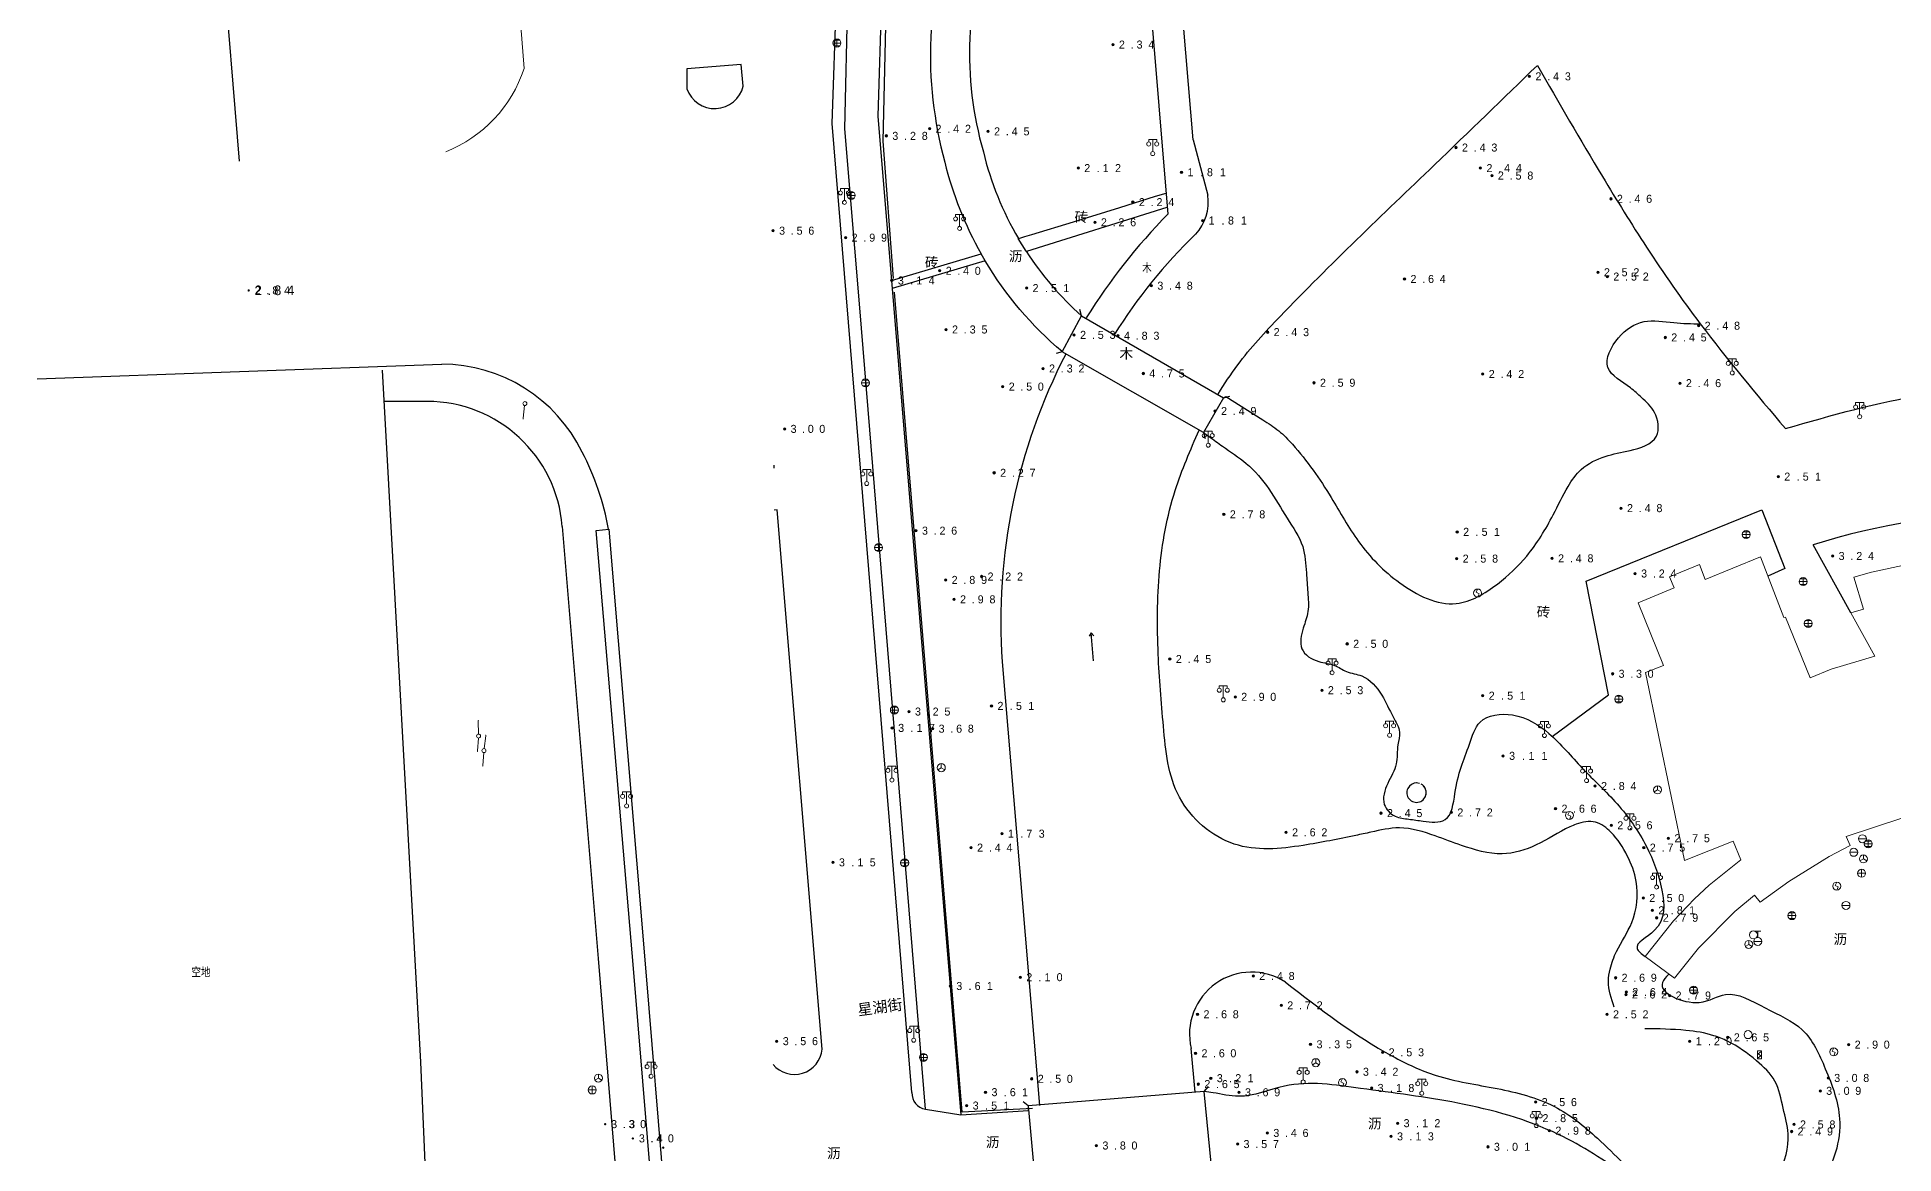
# Model space of a CAD drawing. Header units: metres. Extents: x 342272 to 345188, y 671156 to 672490.
# Drawn here: x 343162.6 to 343394.6, y 671274.3 to 671413.8 of the extents above; entities that cross this region are included whole.
import ezdxf
from ezdxf.enums import TextEntityAlignment as Align

# ---------------------------------------------------------------- set-up
doc = ezdxf.new("R2010")
doc.units = ezdxf.units.M
doc.header["$LTSCALE"] = 0.5
doc.header["$MEASUREMENT"] = 0
for name, color, linetype in [('00-地形', 251, 'Continuous'), ('00-文字', 251, 'Continuous'), ('00-示范段现状地形', 251, 'Continuous')]:
    doc.layers.add(name, color=color, linetype=linetype)
doc.layers.add('00-现状标高', color=2, linetype='Continuous', lineweight=0, plot=False)
doc.layers.add('地块线', color=7, linetype='Continuous', lineweight=0, plot=False)
for name, color, linetype, lineweight in [('公共设施纪念物', 8, 'Continuous', 0), ('普通房屋', 8, 'Continuous', 0), ('通讯及其他管线设施', 252, 'Continuous', 0)]:
    doc.layers.add(name, color=color, linetype=linetype, lineweight=lineweight)
doc.styles.add('MtXpl_', font='simhei.ttf')
doc.styles.add('正等线体2.0', font='MCS_Chinese1.shx', dxfattribs={"height": 2, "bigfont": 'MCS_Chinese1big.shx'})
doc.styles.add('正等线体2.4', font='MCS_Chinese1.shx', dxfattribs={"height": 2.4, "bigfont": 'MCS_Chinese1big.shx'})
doc.styles.add('细等线体2.5', font='MCS_Chinese1.shx', dxfattribs={"height": 2.5, "bigfont": 'MCS_Chinese1big.shx'})
doc.styles.add('细等线体3.0', font='MCS_Chinese1.shx', dxfattribs={"height": 3, "bigfont": 'MCS_Chinese1big.shx'})

# ---------------------------------------------------------------- blocks, each defined once
blk = doc.blocks.new('174201')
at = {"layer": '通讯及其他管线设施', "linetype": 'Continuous', "lineweight": 0}
for p, q in [((-1, 0), (1, 0)), ((-0.7, 0.7), (0.7, 0.7)), ((0, -1), (0, 1)), ((-0.7, -0.7), (0.7, -0.7))]:
    blk.add_line(p, q, dxfattribs=at)
blk.add_circle((0, 0), 1, dxfattribs=at)
blk = doc.blocks.new('174100')
at = {"layer": '通讯及其他管线设施', "lineweight": 0}
blk.add_line((-1, 0), (1, 0), dxfattribs=at)
blk.add_circle((0, 0), 1, dxfattribs=at)
blk = doc.blocks.new('155210_1')
at = {"layer": '公共设施纪念物', "lineweight": 0}
for p, q in [((-1, 2.9), (-1, 3.5)), ((-1, 3.5), (1, 3.5)), ((0, 0.5), (0, 3.5)), ((1, 3.5), (1, 2.9))]:
    blk.add_line(p, q, dxfattribs=at)
for centre in [(-1, 2.4), (0, 0), (1, 2.4)]:
    blk.add_circle(centre, 0.5, dxfattribs=at)
blk = doc.blocks.new('174700')
at = {"layer": '通讯及其他管线设施', "linetype": 'Continuous', "lineweight": 0}
for p, q in [((0, 1), (-0.38, 0.18)), ((-0.38, 0.18), (0.38, -0.18)), ((0, -1), (0.38, -0.18))]:
    blk.add_line(p, q, dxfattribs=at)
blk.add_circle((0, 0), 1, dxfattribs=at)
blk = doc.blocks.new('174601')
at = {"layer": '通讯及其他管线设施', "lineweight": 0}
for q in [(-0.87, -0.5), (0, 1), (0.87, -0.5)]:
    blk.add_line((0, 0), q, dxfattribs=at)
blk.add_circle((0, 0), 1, dxfattribs=at)
blk = doc.blocks.new('175200')
at = {"layer": '通讯及其他管线设施', "lineweight": 0}
for p, q in [((-1, 0), (1, 0)), ((-0.8, 2.6), (0.8, 2.6)), ((0, 1), (0, 2.6))]:
    blk.add_line(p, q, dxfattribs=at)
blk.add_circle((0, 0), 1, dxfattribs=at)
blk = doc.blocks.new('174200')
at = {"layer": '通讯及其他管线设施', "lineweight": 0}
for p, q in [((-1, 0), (1, 0)), ((0, 1), (0, -1))]:
    blk.add_line(p, q, dxfattribs=at)
blk.add_circle((0, 0), 1, dxfattribs=at)
blk = doc.blocks.new('174900')
at = {"layer": '通讯及其他管线设施', "lineweight": 0}
blk.add_circle((0, 0), 1, dxfattribs=at)
blk = doc.blocks.new('213400_1')
at = {"layer": '00-现状标高', "linetype": 'Continuous', "lineweight": 0}
h = blk.add_hatch(color=256, dxfattribs=at)
edge = h.paths.add_edge_path()
edge.add_arc((0, 0), 0.3, 0, 360)
blk.add_circle((0, 0), 0.3, dxfattribs=at)
blk = doc.blocks.new('143902_4')
at = {"layer": '通讯及其他管线设施', "linetype": 'Continuous', "lineweight": 0}
blk.add_circle((0, 0), 0.5, dxfattribs=at)
blk = doc.blocks.new('172001_1')
at = {"layer": '通讯及其他管线设施', "linetype": 'Continuous', "lineweight": 0}
h = blk.add_hatch(color=256, dxfattribs=at)
edge = h.paths.add_edge_path()
edge.add_arc((3.85, 0), 0.15, 0, 360)
blk.add_line((3.7, 0), (0.5, 0), dxfattribs=at)
blk = doc.blocks.new('174200_1')
at = {"layer": '通讯及其他管线设施', "linetype": 'Continuous', "lineweight": 0}
for p, q in [((-1, 0), (1, 0)), ((0, 1), (0, -1))]:
    blk.add_line(p, q, dxfattribs=at)
blk.add_circle((0, 0), 1, dxfattribs=at)
blk = doc.blocks.new('174601_1')
at = {"layer": '通讯及其他管线设施', "linetype": 'Continuous', "lineweight": 0}
for q in [(-0.87, -0.5), (0, 1), (0.87, -0.5)]:
    blk.add_line((0, 0), q, dxfattribs=at)
blk.add_circle((0, 0), 1, dxfattribs=at)
blk = doc.blocks.new('155210')
at = {"layer": '公共设施纪念物', "linetype": 'Continuous', "lineweight": 0}
for p, q in [((-1, 2.9), (-1, 3.5)), ((-1, 3.5), (1, 3.5)), ((0, 0.5), (0, 3.5)), ((1, 3.5), (1, 2.9))]:
    blk.add_line(p, q, dxfattribs=at)
for centre in [(-1, 2.4), (0, 0), (1, 2.4)]:
    blk.add_circle(centre, 0.5, dxfattribs=at)
blk = doc.blocks.new('213400_3')
at = {"layer": '00-现状标高', "linetype": 'Continuous', "lineweight": 0}
h = blk.add_hatch(color=256, dxfattribs=at)
edge = h.paths.add_edge_path()
edge.add_arc((0, 0), 0.3, 0, 360)

msp = doc.modelspace()

# ---------------------------------------------------------------- linework, layer by layer
at = {"layer": '00-地形', "lineweight": -3}
for p, q in [((343268.4, 671428.59), (343267.69, 671403.9)), ((343261.96, 671402.99), (343262.74, 671425.74)), ((343263.54, 671402.33), (343264.12, 671425.88)), ((343268.35, 671400.8), (343268.93, 671426.67)), ((343250.6, 671410.37), (343243.82, 671409.83)), ((343243.82, 671409.83), (343243.82, 671407.34)), ((343250.86, 671407.67), (343250.6, 671410.37)), ((343271.94, 671281.98), (343261.96, 671402.99)), ((343265.42, 671379.97), (343263.54, 671402.33)), ((343267.69, 671403.9), (343278.03, 671279.2)), ((343269.62, 671383.66), (343268.35, 671400.8)), ((343278.23, 671279.56), (343269.78, 671381.93)), ((343273.62, 671279.92), (343265.42, 671379.97)), ((343290.71, 671374.5), (343293.12, 671378.99)), ((343293.12, 671378.99), (343292.91, 671379.76)), ((343293.12, 671378.99), (343310.86, 671368.76)), ((343290.71, 671374.5), (343289.94, 671374.29)), ((343308.36, 671364.42), (343290.71, 671374.5)), ((343162.64, 671371.1), (343213.21, 671372.94)), ((343210.56, 671285.8), (343205.77, 671372.21)), ((343211.37, 671368.29), (343205.97, 671368.3)), ((343310.86, 671368.76), (343308.36, 671364.42)), ((343310.86, 671368.76), (343311.64, 671368.97)), ((343310.86, 671368.76), (343311.17, 671368.89)), ((343311.17, 671368.89), (343315.79, 671365.99)), ((343308.36, 671364.42), (343308.57, 671363.65)), ((343254.74, 671359.95), (343254.73, 671360.35)), ((343254.73, 671359.95), (343254.74, 671359.95)), ((343255.11, 671354.74), (343254.72, 671354.72)), ((343260.71, 671287.41), (343255.11, 671354.74)), ((343356.19, 671345.86), (343378.11, 671354.76)), ((343378.11, 671354.76), (343380.99, 671347.42)), ((343228.25, 671352.67), (343232.74, 671298.71)), ((343232.49, 671352.18), (343234.05, 671352.33)), ((343237.13, 671297.49), (343232.49, 671352.18)), ((343234.05, 671352.33), (343238.69, 671297.05)), ((343389.25, 671341.89), (343384.55, 671350.39)), ((343380.99, 671347.42), (343378.86, 671346.49)), ((343358.97, 671331.66), (343356.19, 671345.86)), ((343294.35, 671339.41), (343294.09, 671338.98)), ((343294.63, 671335.92), (343294.35, 671339.41)), ((343294.35, 671339.41), (343294.67, 671339.02)), ((343283.22, 671335.76), (343287.89, 671280.39)), ((343351.94, 671326.46), (343358.97, 671331.66)), ((343232.74, 671298.71), (343236.3, 671255.74)), ((343240.82, 671253.47), (343237.13, 671297.49)), ((343238.69, 671297.05), (343243.4, 671240.01)), ((343212.72, 671235.55), (343210.56, 671285.8)), ((343307.31, 671282.04), (343306.83, 671287.5)), ((343308.47, 671282.12), (343286.44, 671280.32)), ((343308.47, 671282.12), (343308.98, 671282.73)), ((343309.52, 671271.05), (343308.47, 671282.12)), ((343273.62, 671279.92), (343278.03, 671279.2)), ((343278.03, 671279.2), (343286.52, 671279.73)), ((343287.01, 671279.99), (343278.23, 671279.56)), ((343286.44, 671280.32), (343285.83, 671280.84)), ((343286.44, 671280.32), (343287.49, 671269.25)), ((343286.52, 671279.73), (343286.5, 671280.34))]:
    msp.add_line(p, q, dxfattribs=at)
at = {"layer": '00-地形', "linetype": 'Continuous', "lineweight": 13, "flags": 128}
msp.add_lwpolyline([(343213.69, 671399.46, 0.222826), (343223.47, 671409.86), (343215.78, 671507.52), (343215.92, 671509.56)], format="xyb", dxfattribs=at)
at = {"layer": '00-地形', "lineweight": -3, "flags": 128}
msp.add_lwpolyline([(343187.94, 671398.31), (343183.69, 671449.95), (343181.06, 671481.32), (343179.08, 671505.31)], dxfattribs=at)
at = {"layer": '00-地形', "lineweight": -3}
for centre, radius, start, end in [((343247.29, 671408.54), 3.68, 199.167, 346.2216), ((343355.45, 671340.86), 72.42, 152.5821, 184.0402), ((343213.17, 671353.39), 19.55, 26.0307, 89.8979), ((343211.37, 671351.36), 16.93, 4.4374, 90.0132), ((343199.45, 671345.84), 35.2, 10.6371, 27.28), ((343411.69, 671263.56), 90.97, 91.2446, 107.3524), ((343334.98, 671319.44), 1.21, 87.999, 219.9576), ((343334.98, 671319.44), 1.21, 219.9576, 61.4003), ((343334.98, 671319.44), 1.21, 71.9336, 91.0122), ((343334.98, 671319.44), 1.21, 335.4849, 38.9843), ((343314.38, 671289.27), 7.76, 57.0063, 193.2377), ((343257.26, 671287.71), 3.46, 219.419, 355.0142), ((343273.87, 671281.84), 1.93, 175.7681, 262.6795)]:
    msp.add_arc(centre, radius, start, end, dxfattribs=at)
for points in [[(343310.18, 671369.22), (343312.64, 671372.85), (343317.93, 671378.9), (343337.24, 671397.85), (343350.08, 671410.25)], [(343350.08, 671410.25), (343358.21, 671396.38), (343363.73, 671387.55), (343370.44, 671377.97), (343381.07, 671364.91)], [(343315.79, 671365.99), (343317.77, 671364.62), (343319.48, 671362.94), (343324.32, 671356.28), (343327.74, 671350.8), (343332.9, 671345.63), (343339.95, 671343.06), (343345.08, 671345.49), (343348.75, 671348.98), (343352.06, 671354.13), (343353.92, 671357.67), (343355.57, 671359.8), (343358.56, 671361.43), (343361.66, 671362.17), (343364.95, 671363.95), (343364.72, 671366.93), (343363.08, 671368.79), (343361.71, 671369.99), (343358.9, 671372.53), (343360.22, 671376.24), (343363.41, 671378.26), (343367.13, 671378.14), (343370.44, 671377.97)], [(343381.07, 671364.91), (343398.49, 671369.15), (343418.63, 671370.47)], [(343359.67, 671292.66), (343358.96, 671295.88), (343359.17, 671297.41), (343359.98, 671299.62), (343361.87, 671303.21), (343362.43, 671308.36), (343361.32, 671311.54), (343359.28, 671314.49), (343357.34, 671315.75), (343354.94, 671315.51), (343354.14, 671315.18), (343349.95, 671312.92), (343345.69, 671311.8), (343340.59, 671312.86), (343337.33, 671314.03), (343332.85, 671315.04), (343329.29, 671314.5), (343327.38, 671314.1), (343320.84, 671312.86), (343312.21, 671313.02), (343305.37, 671318.86), (343303.36, 671327.73), (343302.71, 671336.73), (343302.88, 671347.15), (343304.83, 671357.18), (343307.82, 671364.71)], [(343308.36, 671364.42), (343309.06, 671363.91), (343310.74, 671362.7), (343313.7, 671360.55), (343316.54, 671357.36), (343318.81, 671353.72), (343320.76, 671350.16), (343321.22, 671346.87), (343321.4, 671344.46), (343321.41, 671342.05), (343320.84, 671339.98), (343320.66, 671337.41), (343322.76, 671335.81), (343324.75, 671335.33), (343326.23, 671334.57), (343328.13, 671334.02), (343330.64, 671331.61), (343332.07, 671328.89), (343332.85, 671326.98), (343332.65, 671325.42), (343332.44, 671323.02), (343331.39, 671320.59), (343330.96, 671317.97), (343332.31, 671316.51), (343334.03, 671316.13), (343335.81, 671315.88), (343338.56, 671316.07), (343339.79, 671319.34), (343340.55, 671322.64), (343341.59, 671325.48), (343342.93, 671328.26), (343346.99, 671329.14), (343351.53, 671326.82), (343355.69, 671322.5), (343360.04, 671318.04), (343363.71, 671312.72), (343365.64, 671307.27), (343364.69, 671302.21), (343362.54, 671299.97), (343363.53, 671299)], [(343366.46, 671296.75), (343365.71, 671295.75), (343370.29, 671293.25), (343373.57, 671294.25), (343378.54, 671292.55), (343383.18, 671289.81), (343386.06, 671284.97), (343387.84, 671278.71), (343385.4, 671270.69), (343378.34, 671266.11), (343372.41, 671266.47), (343369.44, 671266.76), (343367.64, 671267.06), (343365.6, 671268.4), (343361.25, 671271.59), (343352.7, 671276.76), (343340.14, 671280.67), (343327.99, 671282.51), (343318.48, 671282.79), (343312.75, 671281.52), (343309.56, 671281.97), (343308.47, 671282.12)], [(343318.61, 671295.79), (343331.97, 671286.53), (343337.42, 671284.13), (343345.04, 671282.49), (343352.21, 671280.24), (343357.58, 671276.28), (343360.89, 671273.11), (343367.02, 671268.57), (343370.58, 671267.53), (343375.72, 671268.22), (343380.12, 671271.82), (343381.4, 671276.83), (343380.8, 671280.02), (343379.75, 671283.42), (343377.46, 671285.96), (343373.82, 671288.41), (343372.14, 671289.09), (343368.64, 671289.75), (343363.51, 671289.96)]]:
    msp.add_spline(points, degree=3, dxfattribs=at)
at = {"layer": '00-示范段现状地形', "lineweight": -3}
for p, q in [((343307.08, 671400.95), (343300.19, 671483.5)), ((343296.38, 671482.77), (343303.91, 671391.69)), ((343307.08, 671400.95), (343308.92, 671394.04)), ((343286.29, 671387.07), (343303.83, 671392.56)), ((343292.11, 671390.74), (343297.93, 671392.52)), ((343297.93, 671392.52), (343302.39, 671393.91)), ((343302.39, 671393.91), (343303.69, 671394.32)), ((343286.91, 671389.15), (343292.11, 671390.74)), ((343286.22, 671387.05), (343285.23, 671388.65)), ((343285.25, 671388.63), (343285.53, 671388.71)), ((343285.53, 671388.71), (343286.06, 671388.87)), ((343286.06, 671388.87), (343286.91, 671389.15)), ((343269.39, 671383.38), (343280.58, 671386.72)), ((343281.08, 671385.85), (343269.47, 671382.41)), ((343281.08, 671385.85), (343280.58, 671386.72)), ((343286.22, 671387.05), (343286.29, 671387.07))]:
    msp.add_line(p, q, dxfattribs=at)
for centre, radius, start, end in [((343325.39, 671411.65), 51.15, 160.0671, 195.2643), ((343323.21, 671411.76), 44.09, 158.9767, 196.1836), ((343320.08, 671409.03), 40.37, 193.7037, 210.3604), ((343319.62, 671408.8), 44.85, 193.6848, 209.4808), ((343302.83, 671393.28), 6.14, 317.952, 7.0936), ((343360.25, 671336.94), 78.57, 135.8194, 147.8681), ((343353.25, 671341.59), 66.09, 133.9484, 147.9829), ((343320.08, 671409.03), 40.37, 212.9974, 228.094)]:
    msp.add_arc(centre, radius, start, end, dxfattribs=at)
at = {"layer": '00-示范段现状地形', "lineweight": -3, "extrusion": (0, 0, -1)}
msp.add_arc((-343319.62, 671408.8), 44.85, 310.135, 329.2337, dxfattribs=at)
at = {"layer": '地块线', "lineweight": 0}
msp.add_arc((343320.23, 672676.03), 1453.81, 272.12325, 288.30935, dxfattribs=at)
at = {"layer": '普通房屋', "lineweight": 0, "flags": 128}
msp.add_lwpolyline([(343396.27, 671347.91), (343391.82, 671346.99), (343389.64, 671346.34), (343390.81, 671342.34), (343389.25, 671341.89), (343392.26, 671336.5), (343386.8, 671334.88), (343384.17, 671333.79), (343381.1, 671341.37), (343380.88, 671341.31), (343377.94, 671348.87), (343371.03, 671346.05), (343370.32, 671347.92), (343366.61, 671346.4), (343367.18, 671345), (343362.69, 671343.16), (343365.83, 671335.3), (343363.59, 671334.43), (343368.48, 671310.97), (343374.56, 671313.38), (343375.5, 671311.04), (343371.56, 671307.89), (343369.7, 671306.18), (343367.07, 671303.44), (343363.53, 671299), (343367.23, 671296.26), (343370.22, 671300.03), (343374.76, 671304.59), (343377.23, 671306.64), (343377.9, 671305.76), (343381.49, 671308.36), (343386.53, 671311.45), (343389.15, 671312.83), (343388.66, 671313.97), (343399.16, 671317.42)], dxfattribs=at)
at = {"layer": '通讯及其他管线设施', "lineweight": 0}
for p, q in [((343377.58, 671286.2), (343377.58, 671287.2)), ((343377.58, 671287.2), (343378.08, 671287.2)), ((343378.08, 671286.2), (343377.58, 671286.2)), ((343378, 671287.07), (343377.65, 671286.82)), ((343377.65, 671286.82), (343378, 671286.57)), ((343378, 671286.57), (343377.65, 671286.32)), ((343378.08, 671287.2), (343378.08, 671286.2))]:
    msp.add_line(p, q, dxfattribs=at)

# ---------------------------------------------------------------- block references
at = {"layer": '00-现状标高', "lineweight": 0, "xscale": 0.5, "yscale": 0.5, "zscale": 0.5}
for name, p in [('213400_1', (343297.05, 671412.85)), ('213400_1', (343349.09, 671408.88)), ('213400_1', (343274.14, 671402.34)), ('213400_1', (343281.45, 671402.01)), ('213400_1', (343268.74, 671401.46)), ('213400_1', (343339.91, 671400)), ('213400_1', (343292.72, 671397.43)), ('213400_1', (343305.62, 671396.91)), ('213400_1', (343342.97, 671397.43)), ('213400_1', (343344.4, 671396.49)), ('213400_1', (343299.54, 671393.18)), ('213400_1', (343359.27, 671393.59)), ('213400_1', (343294.8, 671390.66)), ('213400_1', (343308.25, 671390.88)), ('213400_1', (343254.59, 671389.62)), ('213400_1', (343263.65, 671388.74)), ('213400_1', (343269.43, 671383.4)), ('213400_1', (343275.41, 671384.61)), ('213400_1', (343333.48, 671383.58)), ('213400_1', (343357.65, 671384.42)), ('213400_1', (343358.82, 671383.88)), ('213400_3', (343189.07, 671382.16)), ('213400_1', (343286.26, 671382.45)), ('213400_1', (343301.85, 671382.74)), ('213400_1', (343276.2, 671377.27)), ('213400_1', (343292.2, 671376.6)), ('213400_1', (343297.68, 671376.5)), ('213400_1', (343316.38, 671376.94)), ('213400_1', (343366.06, 671376.28)), ('213400_1', (343370.23, 671377.74)), ('213400_1', (343288.32, 671372.4)), ('213400_1', (343300.84, 671371.78)), ('213400_1', (343343.26, 671371.72)), ('213400_1', (343283.29, 671370.14)), ('213400_1', (343322.17, 671370.62)), ('213400_1', (343367.89, 671370.57)), ('213400_1', (343309.81, 671367.09)), ('213400_1', (343256.03, 671364.86)), ('213400_1', (343282.21, 671359.38)), ('213400_1', (343380.18, 671358.9)), ('213400_1', (343310.91, 671354.2)), ('213400_1', (343360.53, 671354.96)), ('213400_1', (343272.44, 671352.15)), ('213400_1', (343340.06, 671352)), ('213400_1', (343340, 671348.67)), ('213400_1', (343351.92, 671348.69)), ('213400_1', (343386.97, 671348.99)), ('213400_1', (343276.15, 671346.01)), ('213400_1', (343280.64, 671346.43)), ('213400_1', (343362.29, 671346.8)), ('213400_1', (343277.2, 671343.57)), ('213400_1', (343326.32, 671338.02)), ('213400_1', (343304.16, 671336.12)), ('213400_1', (343359.48, 671334.28)), ('213400_1', (343323.16, 671332.23)), ('213400_1', (343281.88, 671330.27)), ('213400_1', (343312.33, 671331.4)), ('213400_1', (343343.25, 671331.54)), ('213400_1', (343269.47, 671327.52)), ('213400_1', (343271.57, 671329.56)), ('213400_1', (343274.52, 671327.42)), ('213400_1', (343345.8, 671324.03)), ('213400_1', (343357.29, 671320.27)), ('213400_1', (343330.54, 671316.88)), ('213400_1', (343339.33, 671316.98)), ('213400_1', (343352.35, 671317.43)), ('213400_1', (343283.18, 671314.31)), ('213400_1', (343318.69, 671314.48)), ('213400_1', (343359.32, 671315.36)), ('213400_1', (343366.46, 671313.74)), ('213400_1', (343279.33, 671312.58)), ('213400_1', (343363.38, 671312.57)), ('213400_1', (343262.07, 671310.73)), ('213400_1', (343363.31, 671306.28)), ('213400_1', (343364.45, 671304.75)), ('213400_1', (343365, 671303.81)), ('213400_1', (343276.73, 671295.29)), ('213400_1', (343285.48, 671296.39)), ('213400_1', (343314.58, 671296.55)), ('213400_1', (343359.85, 671296.32)), ('213400_1', (343318.08, 671292.88)), ('213400_1', (343361.14, 671294.23)), ('213400_1', (343361.19, 671294.54)), ('213400_1', (343366.6, 671294.1)), ('213400_1', (343307.62, 671291.76)), ('213400_1', (343358.79, 671291.75)), ('213400_1', (343255.05, 671288.4)), ('213400_1', (343321.74, 671288.01)), ('213400_1', (343369.12, 671288.4)), ('213400_1', (343373.88, 671288.88)), ('213400_1', (343388.98, 671287.97)), ('213400_1', (343307.37, 671286.89)), ('213400_1', (343330.75, 671287.02)), ('213400_1', (343286.91, 671283.7)), ('213400_1', (343309.28, 671283.78)), ('213400_1', (343327.54, 671284.58)), ('213400_1', (343386.42, 671283.81)), ('213400_1', (343281.13, 671282.03)), ('213400_1', (343307.72, 671283.04)), ('213400_1', (343312.8, 671282.02)), ('213400_1', (343329.37, 671282.56)), ('213400_1', (343385.42, 671282.2)), ('213400_1', (343278.78, 671280.36)), ('213400_1', (343349.87, 671280.8)), ('213400_1', (343349.97, 671278.79)), ('213400_3', (343233.61, 671278.05)), ('213400_3', (343237.07, 671276.26)), ('213400_1', (343316.34, 671276.95)), ('213400_1', (343331.8, 671276.52)), ('213400_1', (343332.62, 671278.16)), ('213400_1', (343351.58, 671277.22)), ('213400_1', (343381.84, 671277.13)), ('213400_1', (343382.15, 671278.01)), ('213400_3', (343240.86, 671275.11)), ('213400_1', (343294.99, 671275.37)), ('213400_1', (343312.62, 671275.55)), ('213400_1', (343343.9, 671275.21))]:
    msp.add_blockref(name, p, dxfattribs=at)
at = {"layer": '公共设施纪念物', "lineweight": 0, "xscale": 0.5, "yscale": 0.5, "zscale": 0.5}
for name, p in [('155210_1', (343302.02, 671399.24)), ('155210_1', (343263.51, 671393.14)), ('155210_1', (343277.89, 671389.89)), ('155210_1', (343374.43, 671371.85)), ('155210_1', (343390.35, 671366.39)), ('155210_1', (343308.96, 671362.83)), ('155210_1', (343266.29, 671358.04)), ('155210_1', (343324.44, 671334.42)), ('155210_1', (343310.84, 671331.03)), ('155210_1', (343331.62, 671326.6)), ('155210_1', (343350.97, 671326.57)), ('155210_1', (343269.44, 671321.01)), ('155210_1', (343356.23, 671320.94)), ('155210', (343236.29, 671317.78)), ('155210_1', (343361.65, 671315.04)), ('155210_1', (343364.97, 671307.64)), ('155210_1', (343272.16, 671288.53)), ('155210', (343239.35, 671284.02)), ('155210_1', (343320.82, 671283.31)), ('155210_1', (343335.64, 671281.9)), ('155210_1', (343349.95, 671277.87))]:
    msp.add_blockref(name, p, dxfattribs=at)
at = {"layer": '通讯及其他管线设施', "lineweight": 0, "xscale": 0.5, "yscale": 0.5, "zscale": 0.5}
for name, p in [('174201', (343262.56, 671413.05)), ('174201', (343264.36, 671394.02)), ('174201', (343266.13, 671370.6)), ('174201', (343376.17, 671351.67)), ('174201', (343267.77, 671350.04)), ('174201', (343383.29, 671345.8)), ('174700', (343342.61, 671344.37)), ('174201', (343383.93, 671340.57)), ('174201', (343269.74, 671329.76)), ('174201', (343360.25, 671331.12)), ('174601', (343275.61, 671322.56)), ('174601', (343365.1, 671319.79)), ('174700', (343354.08, 671316.6)), ('174100', (343390.69, 671313.69)), ('174201', (343391.43, 671313.05)), ('174100', (343389.61, 671311.99)), ('174601', (343390.82, 671311.16)), ('174201', (343271.03, 671310.67)), ('174200', (343390.59, 671309.37)), ('174700', (343387.49, 671307.77)), ('174201', (343381.89, 671304.08)), ('174100', (343388.64, 671305.36)), ('174900', (343377.07, 671301.68)), ('175200', (343377.62, 671300.86)), ('174601', (343376.49, 671300.49)), ('174201', (343369.6, 671294.77)), ('174900', (343376.41, 671289.22)), ('174201', (343273.37, 671286.38)), ('174601', (343322.4, 671285.72)), ('174700', (343387.11, 671287.07)), ('174601_1', (343232.76, 671283.79)), ('174700', (343325.73, 671283.23)), ('174200_1', (343231.99, 671282.31))]:
    msp.add_blockref(name, p, dxfattribs=at)
at = {"layer": '通讯及其他管线设施', "lineweight": 0}
for name, p, xscale, yscale, zscale, rotation in [('172001_1', (343223.58, 671368.03), 0.5, 0.5, 0.5, 263.3837628497569), ('143902_4', (343223.58, 671368.03), 0.5, 0.5, 0.5, 263.3837628497569), ('172001_1', (343217.79, 671326.51), 0.4999999999999999, 0.4999999999999999, 0.4999999999999999, 90.92717863705053), ('143902_4', (343217.79, 671326.51), 0.4999999999999999, 0.4999999999999999, 0.4999999999999999, 90.92717863705053), ('172001_1', (343217.79, 671326.51), 0.4999999999999999, 0.4999999999999999, 0.4999999999999999, 265.7513645782872), ('172001_1', (343218.47, 671324.69), 0.5, 0.5, 0.5, 83.38376592022581), ('143902_4', (343218.47, 671324.69), 0.5, 0.5, 0.5, 83.38376592022581), ('172001_1', (343218.47, 671324.69), 0.5, 0.5, 0.5, 265.7034560011979)]:
    msp.add_blockref(name, p, dxfattribs=dict(at, xscale=xscale, yscale=yscale, zscale=zscale, rotation=rotation))

# ---------------------------------------------------------------- texts
at = {"layer": '00-地形', "lineweight": -3, "style": 'MtXpl_'}
for s, p in [('砖', (343350, 671341.38)), ('沥', (343387.08, 671300.52))]:
    msp.add_text(s, height=1.25, dxfattribs=at).set_placement(p)
at = {"layer": '00-地形', "lineweight": -3, "style": '细等线体2.5'}
msp.add_text('空地', height=1.25, dxfattribs=at).set_placement((343183.1, 671297.01), align=Align.MIDDLE_CENTER)
at = {"layer": '00-地形', "lineweight": -3, "style": 'MtXpl_'}
msp.add_text('星湖街', height=1.375, rotation=7.6724, dxfattribs=at).set_placement((343265.25, 671291.61))
at = {"layer": '00-文字', "lineweight": -3, "style": 'MtXpl_'}
for s, p in [('砖', (343292.26, 671390.69)), ('砖', (343273.55, 671385.04)), ('沥', (343284.04, 671385.81)), ('木', (343297.87, 671373.66)), ('沥', (343328.91, 671277.49)), ('沥', (343281.17, 671275.17)), ('沥', (343261.33, 671273.79))]:
    msp.add_text(s, height=1.25, dxfattribs=at).set_placement(p)
at = {"layer": '00-文字', "lineweight": -3, "style": '细等线体3.0'}
msp.add_text('木', height=1.25, dxfattribs=at).set_placement((343301.3, 671384.96), align=Align.MIDDLE_CENTER)
at = {"layer": '00-现状标高', "lineweight": 0, "attachment_point": 4, "line_spacing_factor": 0.722892}
for s, insert, char_height, style in [('\\T1.979;2.34', (343297.8, 671412.85), 1, '正等线体2.0'), ('\\T1.979;2.43', (343349.84, 671408.88), 1, '正等线体2.0'), ('\\T1.979;3.28', (343269.49, 671401.45), 1, '正等线体2.0'), ('\\T1.979;2.42', (343274.89, 671402.34), 1, '正等线体2.0'), ('\\T1.979;2.45', (343282.2, 671402.01), 1, '正等线体2.0'), ('\\T1.979;2.43', (343340.66, 671399.99), 1, '正等线体2.0'), ('\\T2.069;2.12', (343293.47, 671397.43), 1, '正等线体2.0'), ('\\T2.176;1.81', (343306.37, 671396.91), 1, '正等线体2.0'), ('\\T1.979;2.44', (343343.72, 671397.43), 1, '正等线体2.0'), ('\\T1.979;2.58', (343345.15, 671396.49), 1, '正等线体2.0'), ('\\T1.979;2.24', (343300.29, 671393.18), 1, '正等线体2.0'), ('\\T1.966;2.46', (343360.02, 671393.59), 1, '正等线体2.0'), ('\\T1.966;3.56', (343255.34, 671389.61), 1, '正等线体2.0'), ('\\T1.966;2.26', (343295.55, 671390.66), 1, '正等线体2.0'), ('\\T2.176;1.81', (343309, 671390.88), 1, '正等线体2.0'), ('\\T1.979;2.99', (343264.4, 671388.74), 1, '正等线体2.0'), ('\\T2.069;3.14', (343270.18, 671383.39), 1, '正等线体2.0'), ('\\T1.952;2.40', (343276.16, 671384.6), 1, '正等线体2.0'), ('\\T1.979;3.48', (343302.6, 671382.74), 1, '正等线体2.0'), ('\\T1.966;2.64', (343334.23, 671383.58), 1, '正等线体2.0'), ('\\T1.979;2.52', (343358.4, 671384.42), 1, '正等线体2.0'), ('\\T1.979;2.52', (343359.57, 671383.88), 1, '正等线体2.0'), ('\\T1.979;2.84', (343189.82, 671382.16), 1, '正等线体2.0'), ('\\T1.816;2.84', (343189.82, 671382.16), 1.2, '正等线体2.4'), ('\\T2.069;2.51', (343287.01, 671382.44), 1, '正等线体2.0'), ('\\T1.979;2.35', (343276.95, 671377.27), 1, '正等线体2.0'), ('\\T1.979;2.53', (343292.95, 671376.6), 1, '正等线体2.0'), ('\\T1.979;4.83', (343298.43, 671376.49), 1, '正等线体2.0'), ('\\T1.979;2.43', (343317.13, 671376.94), 1, '正等线体2.0'), ('\\T1.979;2.45', (343366.81, 671376.28), 1, '正等线体2.0'), ('\\T1.979;2.48', (343370.98, 671377.74), 1, '正等线体2.0'), ('\\T1.979;2.32', (343289.07, 671372.4), 1, '正等线体2.0'), ('\\T1.979;4.75', (343301.59, 671371.78), 1, '正等线体2.0'), ('\\T1.979;2.42', (343344.01, 671371.72), 1, '正等线体2.0'), ('\\T1.952;2.50', (343284.04, 671370.14), 1, '正等线体2.0'), ('\\T1.979;2.59', (343322.92, 671370.62), 1, '正等线体2.0'), ('\\T1.966;2.46', (343368.64, 671370.57), 1, '正等线体2.0'), ('\\T1.979;2.49', (343310.56, 671367.09), 1, '正等线体2.0'), ('\\T1.927;3.00', (343256.78, 671364.86), 1, '正等线体2.0'), ('\\T1.979;2.27', (343282.96, 671359.38), 1, '正等线体2.0'), ('\\T2.069;2.51', (343380.93, 671358.9), 1, '正等线体2.0'), ('\\T1.979;2.48', (343361.28, 671354.96), 1, '正等线体2.0'), ('\\T1.979;2.78', (343311.66, 671354.19), 1, '正等线体2.0'), ('\\T1.966;3.26', (343273.19, 671352.15), 1, '正等线体2.0'), ('\\T2.069;2.51', (343340.81, 671352), 1, '正等线体2.0'), ('\\T1.979;2.58', (343340.75, 671348.66), 1, '正等线体2.0'), ('\\T1.979;2.48', (343352.67, 671348.69), 1, '正等线体2.0'), ('\\T1.979;3.24', (343387.72, 671348.99), 1, '正等线体2.0'), ('\\T1.979;2.89', (343276.9, 671346), 1, '正等线体2.0'), ('\\T1.979;2.22', (343281.39, 671346.43), 1, '正等线体2.0'), ('\\T1.979;3.24', (343363.04, 671346.8), 1, '正等线体2.0'), ('\\T1.979;2.98', (343277.95, 671343.57), 1, '正等线体2.0'), ('\\T1.952;2.50', (343327.07, 671338.02), 1, '正等线体2.0'), ('\\T1.979;2.45', (343304.91, 671336.12), 1, '正等线体2.0'), ('\\T1.952;3.30', (343360.23, 671334.28), 1, '正等线体2.0'), ('\\T1.979;2.53', (343323.91, 671332.23), 1, '正等线体2.0'), ('\\T1.979;3.25', (343272.32, 671329.56), 1, '正等线体2.0'), ('\\T2.069;2.51', (343282.63, 671330.27), 1, '正等线体2.0'), ('\\T1.952;2.90', (343313.08, 671331.4), 1, '正等线体2.0'), ('\\T2.069;2.51', (343344, 671331.54), 1, '正等线体2.0'), ('\\T2.069;3.17', (343270.22, 671327.52), 1, '正等线体2.0'), ('\\T1.966;3.68', (343275.27, 671327.42), 1, '正等线体2.0'), ('\\T2.176;3.11', (343346.55, 671324.03), 1, '正等线体2.0'), ('\\T1.979;2.84', (343358.04, 671320.26), 1, '正等线体2.0'), ('\\T1.979;2.45', (343331.29, 671316.88), 1, '正等线体2.0'), ('\\T1.979;2.72', (343340.08, 671316.97), 1, '正等线体2.0'), ('\\T1.952;2.66', (343353.1, 671317.43), 1, '正等线体2.0'), ('\\T1.966;2.56', (343360.07, 671315.36), 1, '正等线体2.0'), ('\\T2.069;1.73', (343283.93, 671314.31), 1, '正等线体2.0'), ('\\T1.966;2.62', (343319.44, 671314.48), 1, '正等线体2.0'), ('\\T1.979;2.75', (343367.21, 671313.74), 1, '正等线体2.0'), ('\\T2.069;3.15', (343262.82, 671310.73), 1, '正等线体2.0'), ('\\T1.979;2.44', (343280.08, 671312.58), 1, '正等线体2.0'), ('\\T1.979;2.75', (343364.13, 671312.57), 1, '正等线体2.0'), ('\\T1.952;2.50', (343364.06, 671306.28), 1, '正等线体2.0'), ('\\T2.069;2.81', (343365.2, 671304.75), 1, '正等线体2.0'), ('\\T1.979;2.79', (343365.75, 671303.81), 1, '正等线体2.0'), ('\\T2.053;3.61', (343277.48, 671295.29), 1, '正等线体2.0'), ('\\T2.037;2.10', (343286.23, 671296.39), 1, '正等线体2.0'), ('\\T1.979;2.48', (343315.33, 671296.54), 1, '正等线体2.0'), ('\\T1.966;2.69', (343360.6, 671296.32), 1, '正等线体2.0'), ('\\T1.966;2.64', (343361.94, 671294.54), 1, '正等线体2.0'), ('\\T1.979;2.72', (343318.83, 671292.88), 1, '正等线体2.0'), ('\\T1.966;2.62', (343361.89, 671294.23), 1, '正等线体2.0'), ('\\T1.979;2.79', (343367.35, 671294.1), 1, '正等线体2.0'), ('\\T1.966;2.68', (343308.37, 671291.76), 1, '正等线体2.0'), ('\\T1.979;2.52', (343359.54, 671291.75), 1, '正等线体2.0'), ('\\T1.966;3.56', (343255.8, 671288.4), 1, '正等线体2.0'), ('\\T1.979;3.35', (343322.49, 671288.01), 1, '正等线体2.0'), ('\\T2.037;1.20', (343369.87, 671288.4), 1, '正等线体2.0'), ('\\T1.966;2.65', (343374.63, 671288.88), 1, '正等线体2.0'), ('\\T1.952;2.90', (343389.73, 671287.97), 1, '正等线体2.0'), ('\\T1.940;2.60', (343308.12, 671286.89), 1, '正等线体2.0'), ('\\T1.979;2.53', (343331.5, 671287.01), 1, '正等线体2.0'), ('\\T1.952;2.50', (343287.66, 671283.7), 1, '正等线体2.0'), ('\\T1.966;2.65', (343308.47, 671283.04), 1, '正等线体2.0'), ('\\T2.069;3.21', (343310.03, 671283.78), 1, '正等线体2.0'), ('\\T1.979;3.42', (343328.29, 671284.58), 1, '正等线体2.0'), ('\\T1.952;3.08', (343387.17, 671283.81), 1, '正等线体2.0'), ('\\T2.053;3.61', (343281.88, 671282.03), 1, '正等线体2.0'), ('\\T1.966;3.69', (343313.55, 671282.02), 1, '正等线体2.0'), ('\\T2.069;3.18', (343330.12, 671282.56), 1, '正等线体2.0'), ('\\T1.966;2.56', (343350.62, 671280.79), 1, '正等线体2.0'), ('\\T1.952;3.09', (343386.17, 671282.2), 1, '正等线体2.0'), ('\\T2.069;3.51', (343279.53, 671280.36), 1, '正等线体2.0'), ('\\T1.979;2.85', (343350.72, 671278.79), 1, '正等线体2.0'), ('\\T1.952;3.30', (343234.36, 671278.04), 1, '正等线体2.0'), ('\\T2.010;3.3', (343234.36, 671278.04), 1, '正等线体2.0'), ('\\T1.952;3.40', (343237.82, 671276.26), 1, '正等线体2.0'), ('\\T2.010;3.4', (343237.82, 671276.26), 1, '正等线体2.0'), ('\\T1.966;3.46', (343317.09, 671276.94), 1, '正等线体2.0'), ('\\T2.069;3.13', (343332.55, 671276.51), 1, '正等线体2.0'), ('\\T2.069;3.12', (343333.37, 671278.16), 1, '正等线体2.0'), ('\\T1.979;2.98', (343352.33, 671277.22), 1, '正等线体2.0'), ('\\T1.979;2.49', (343382.59, 671277.13), 1, '正等线体2.0'), ('\\T1.979;2.58', (343382.9, 671278), 1, '正等线体2.0'), ('\\T1.952;3.80', (343295.74, 671275.37), 1, '正等线体2.0'), ('\\T1.979;3.57', (343313.37, 671275.55), 1, '正等线体2.0'), ('\\T2.037;3.01', (343344.65, 671275.21), 1, '正等线体2.0')]:
    msp.add_mtext(s, dxfattribs=dict(at, insert=insert, char_height=char_height, style=style))

doc.saveas('drawing.dxf')
